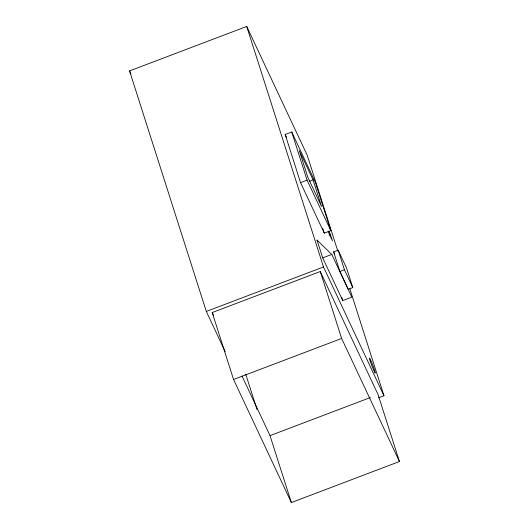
<?xml version="1.0" encoding="UTF-8"?>
<svg xmlns="http://www.w3.org/2000/svg" width="529" height="529" viewBox="0 0 529 529"><rect width="100%" height="100%" fill="white"/><g stroke="black" fill="none" stroke-linecap="round" stroke-linejoin="round"><path stroke-width="0.79" d="M225.195 351.626L206.317 311.436L129.559 70.919L246.732 26.45L307.21 155.222L337.813 251.116M285.184 134.511L291.737 132.025L315.456 182.538L330.817 230.657L324.264 233.144L300.538 182.631L285.184 134.511L286.579 137.48M300.538 182.631L307.091 180.144L330.817 230.657M309.432 181.308L313.075 179.926L321.579 206.588L307.805 177.248L299.295 150.586L313.075 179.926M329.051 235.107L330.473 234.565L332.463 240.801L328.119 231.557M333.627 251.897L338.176 250.171L346.528 267.958L352.783 287.564L348.234 289.29L339.882 271.503L333.627 251.897L334.672 254.125M322.697 257.881L331.802 254.429L351.851 297.113L342.746 300.571L322.697 257.881L317.01 240.06L331.802 254.429M206.317 311.436L323.49 266.966L383.968 395.738L378.572 397.782M212.208 312.553L320.276 271.536L378.083 394.621L399.441 461.533L291.367 502.55L233.56 379.472L212.208 312.553L213.61 315.535M339.882 271.503L344.432 269.777L352.783 287.564M233.56 379.472L341.635 338.454L399.441 461.533M241.984 375.96L270.015 435.631L370.366 397.55M328.8 231.008L330.473 234.565M317.01 240.06L317.704 241.535M129.559 70.919L130.961 73.895M338.176 250.171L344.432 269.777M349.854 288.841L383.968 395.738M322.776 228.488L324.264 233.144M291.737 132.025L307.091 180.144M341.76 297.47L342.746 300.571M246.732 26.45L323.49 266.966M320.276 271.536L341.635 338.454M270.015 435.631L291.367 502.55M245.727 374.182L257.015 409.552M370.168 360.897A8.047 0.516 69.2 0 0 375.101 373.038A8.047 0.516 69.2 0 0 371.854 362.848A8.047 0.516 69.2 0 0 370.168 360.897"/></g></svg>
